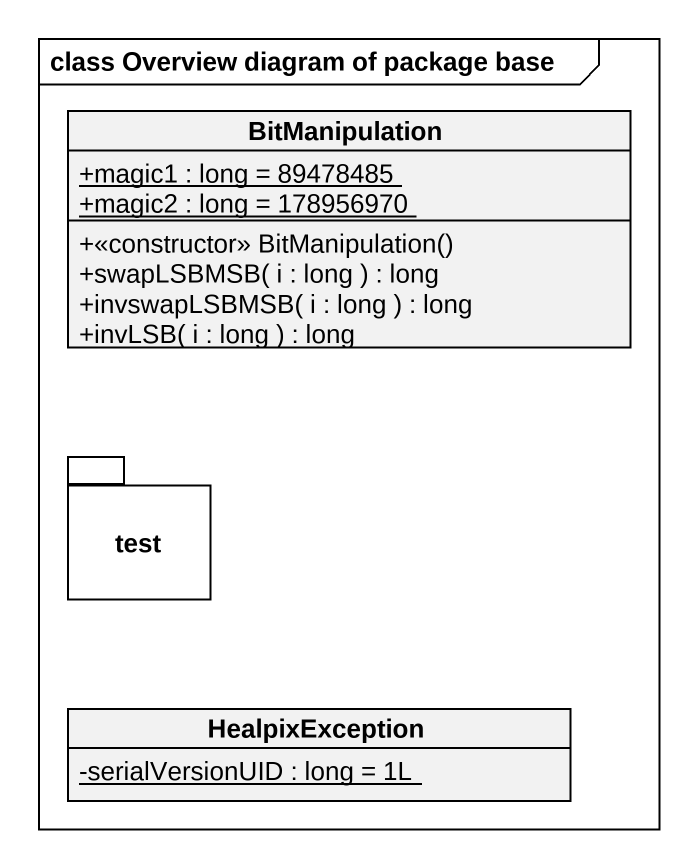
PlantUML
@startuml
mainframe class Overview diagram of package base
hide circle
hide empty members
skinparam classAttributeIconSize 0
class BitManipulation {
  {static} +magic1 : long = 89478485
  {static} +magic2 : long = 178956970
  +<<constructor>> BitManipulation()
  +swapLSBMSB( i : long ) : long
  +invswapLSBMSB( i : long ) : long
  +invLSB( i : long ) : long
}
package test {
}
class HealpixException {
  {static} -serialVersionUID : long = 1L
}
@enduml
